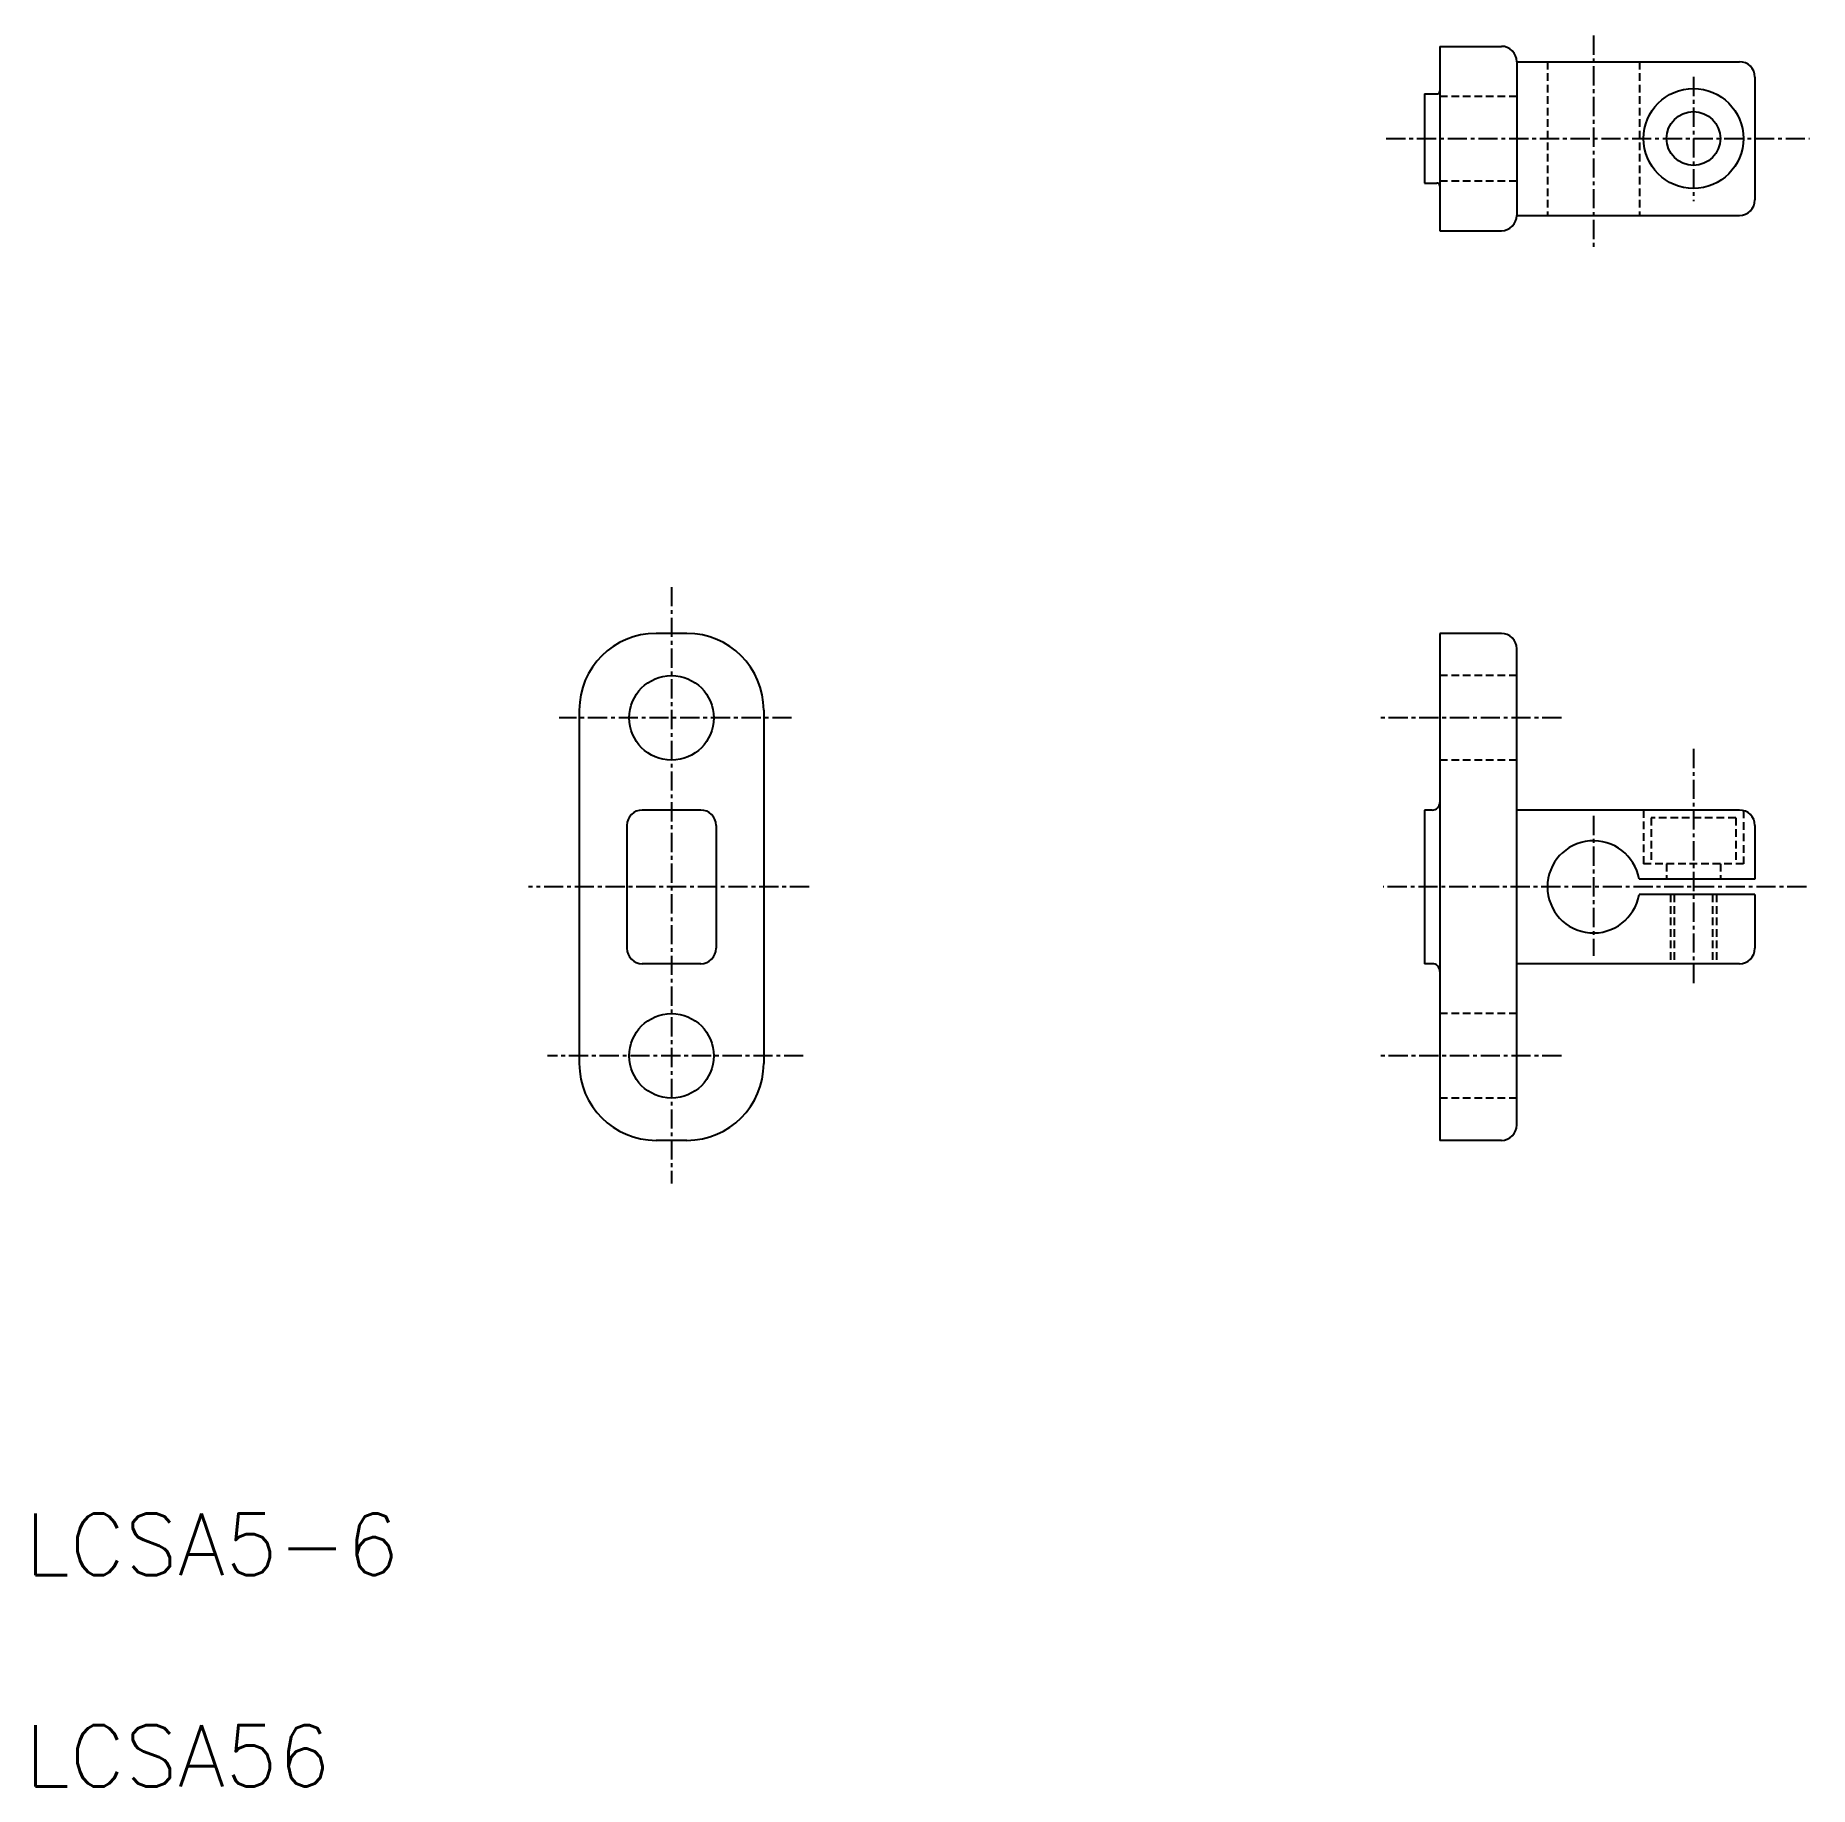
# Model space of a CAD drawing. Extents: x -41 to 74, y -59 to 55.
import ezdxf

# ---------------------------------------------------------------- set-up
doc = ezdxf.new("R2010")
doc.units = 0
doc.linetypes.add('CENTER', pattern=[2, 1.25, -0.25, 0.25, -0.25])
doc.linetypes.add('DASHED', pattern=[0.75, 0.5, -0.25])
doc.layers.get('0').update_dxf_attribs({"linetype": 'CONTINUOUS'})
doc.layers.add('CENTER', color=1, linetype='CENTER')
doc.styles.get("Standard").update_dxf_attribs({"font": 'txt.shx', "bigfont": 'bigfont.shx'})

msp = doc.modelspace()

# ---------------------------------------------------------------- linework, layer by layer
at = {"color": 7, "linetype": 'CONTINUOUS'}
for p, q in [((50, 54.709352), (54, 54.709352)), ((50, 54.709352), (50, 42.709352)), ((55, 53.709352), (55, 43.709352)), ((55, 53.709352), (69.5, 53.709352)), ((70.5, 52.709352), (70.5, 44.709352)), ((49, 51.609352), (49, 45.809352)), ((49, 51.609352), (49.8, 51.609352)), ((49, 45.809352), (49.8, 45.809352)), ((55, 43.709352), (69.5, 43.709352)), ((50, 42.709352), (54, 42.709352)), ((1, 16.5), (-1, 16.5)), ((54, 16.5), (50, 16.5)), ((50, 16.5), (50, -16.5)), ((55, -15.5), (55, 15.5)), ((-6, 11.5), (-6, -11.5)), ((6, 11.5), (6, -11.5)), ((1.9, 5), (-1.9, 5)), ((49, 5), (49, -5)), ((49.5, 5), (49, 5)), ((69.5, 5), (55, 5)), ((-2.9, 4), (-2.9, -4)), ((2.9, 4), (2.9, -4)), ((70.5, 4), (70.5, 0.5)), ((70.5, 0.5), (62.95804, 0.5)), ((70.5, -0.5), (62.95804, -0.5)), ((70.5, -0.5), (70.5, -4)), ((1.9, -5), (-1.9, -5)), ((49.5, -5), (49, -5)), ((69.5, -5), (55, -5)), ((1, -16.5), (-1, -16.5)), ((54, -16.5), (50, -16.5))]:
    msp.add_line(p, q, dxfattribs=at)
at = {"color": 3, "linetype": 'DASHED'}
for p, q in [((57, 53.709352), (57, 43.709352)), ((63, 53.709352), (63, 43.709352)), ((50, 51.459352), (55, 51.459352)), ((50, 45.959352), (55, 45.959352)), ((55, 13.75), (50, 13.75)), ((55, 8.25), (50, 8.25)), ((63.25, 5), (63.25, 1.5)), ((69.75, 4.968246), (69.75, 1.5)), ((63.75, 4.5), (63.75, 1.5)), ((69.25, 4.5), (63.75, 4.5)), ((69.25, 4.5), (69.25, 1.5)), ((69.75, 1.5), (63.25, 1.5)), ((64.75, 1.5), (64.75, 0.5)), ((68.25, 1.5), (68.25, 0.5)), ((65, -0.5), (65, -5)), ((65.25, -0.5), (65.25, -5)), ((67.75, -0.5), (67.75, -5)), ((68, -0.5), (68, -5)), ((55, -8.25), (50, -8.25)), ((55, -13.75), (50, -13.75))]:
    msp.add_line(p, q, dxfattribs=at)
at = {"color": 7, "linetype": 'CONTINUOUS'}
for centre, radius in [((66.5, 48.709352), 3.25), ((66.5, 48.709352), 1.75), ((0, 11), 2.75), ((0, -11), 2.75)]:
    msp.add_circle(centre, radius, dxfattribs=at)
for centre, radius, start, end in [((54, 53.709352), 1, 0, 90), ((69.5, 52.709352), 1, 0, 90), ((49.8, 51.809352), 0.2, 270, 0), ((49.8, 45.609352), 0.2, 0, 90), ((69.5, 44.709352), 1, 270, 0), ((54, 43.709352), 1, 270, 0), ((-1, 11.5), 5, 90, 180), ((1, 11.5), 5, 0.000002, 90.000001), ((54, 15.5), 1, 0, 90), ((-1.9, 4), 1, 90, 180), ((1.9, 4), 1, 0, 90), ((49.5, 5.5), 0.5, 270, 0), ((69.5, 4), 1, 0, 90), ((60, 0), 3, 9.594068, 350.405932), ((-1.9, -4), 1, 180, 270), ((1.9, -4), 1, 270, 0), ((69.5, -4), 1, 270, 0), ((49.5, -5.5), 0.5, 0, 90), ((-1, -11.5), 5, 180, 270), ((1, -11.5), 5, 270.000002, 0.000002), ((54, -15.5), 1, 270.000001, 0)]:
    msp.add_arc(centre, radius, start, end, dxfattribs=at)
at = {"layer": 'CENTER', "color": 1, "linetype": 'CENTER'}
for p, q in [((60, 55.416965), (60, 41.640749)), ((66.5, 52.719851), (66.5, 44.628372)), ((46.508172, 48.709352), (74.053177, 48.709352)), ((0, 19.513512), (0, -19.313713)), ((7.81442, 11), (-7.314236, 11)), ((57.907266, 11), (46.154964, 11)), ((66.5, 8.973468), (66.5, -6.386249)), ((60, 4.623927), (60, -4.482686)), ((8.956205, 0), (-9.312361, 0)), ((73.849788, 0), (46.303727, 0)), ((8.57561, -11), (-8.075427, -11)), ((57.907266, -11), (46.154964, -11))]:
    msp.add_line(p, q, dxfattribs=at)

# ---------------------------------------------------------------- texts
at = {"color": 7, "linetype": 'CONTINUOUS'}
for s, p in [('LCSA5-6', (-42.072476, -44.796795)), ('LCSA56', (-42.072476, -58.560488))]:
    msp.add_text(s, height=4, dxfattribs=at).set_placement(p)

doc.saveas('drawing.dxf')
